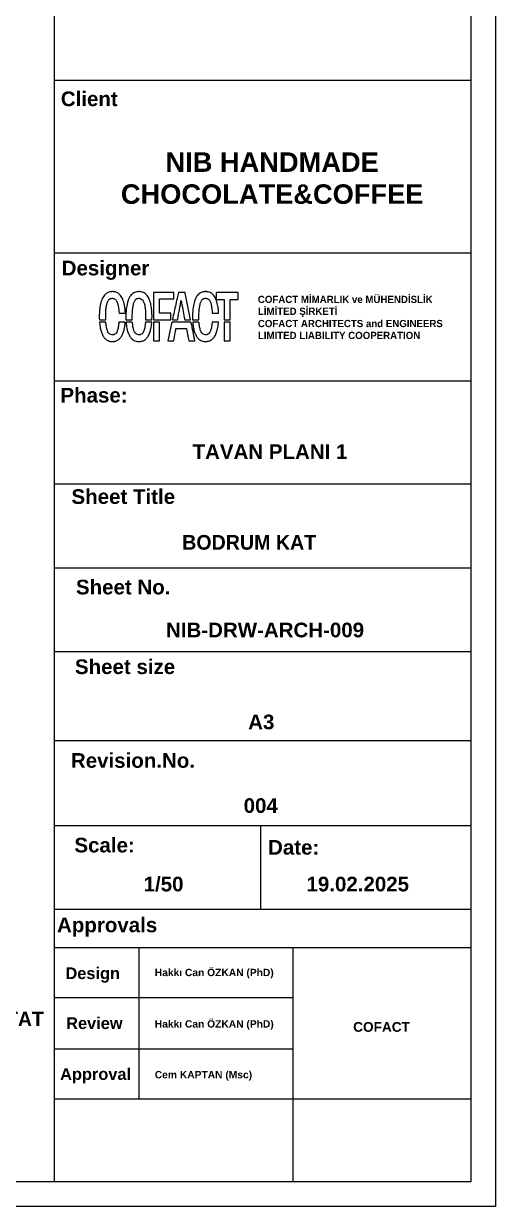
# Model space of a CAD drawing. Header units: millimetres. Extents: x 933584 to 974011, y 4545988 to 4553664.
# Drawn here: x 944719 to 945102, y 4548355 to 4549315 of the extents above; entities that cross this region are included whole.
import ezdxf

# ---------------------------------------------------------------- set-up
doc = ezdxf.new("R2010")
doc.units = ezdxf.units.MM
doc.layers.get('0').update_dxf_attribs({"color": 255})
doc.layers.add('0-TXT-XBX_20', color=3, linetype='Continuous')
doc.styles.add('Century Gothic_B_3', font='GOTHICB.TTF', dxfattribs={"height": 4})

msp = doc.modelspace()

# ---------------------------------------------------------------- linework, layer by layer
at = {"color": 0}
for p, q in [((945081.5, 4549269.07), (944743.44, 4549269.07)), ((945081.5, 4549269.07), (944743.44, 4549269.07)), ((945081.5, 4549129.09), (944743.44, 4549129.09)), ((945081.5, 4549129.09), (944743.44, 4549129.09)), ((945081.5, 4549129.09), (944743.44, 4549129.09)), ((945081.5, 4549129.09), (944743.44, 4549129.09)), ((945081.5, 4549025.03), (944743.44, 4549025.03)), ((944743.44, 4548941.75), (945081.5, 4548941.75)), ((945081.5, 4548873.35), (944743.44, 4548873.35)), ((945081.5, 4548805.39), (944743.44, 4548805.39)), ((945081.5, 4548733.17), (944743.44, 4548733.17)), ((945081.5, 4548664.16), (944743.44, 4548664.16)), ((944910.92, 4548664.16), (944910.92, 4548596.44)), ((945081.5, 4548596.44), (944743.44, 4548596.44)), ((945081.5, 4548565.11), (944743.44, 4548565.11)), ((944812.29, 4548565.11), (944812.29, 4548442.35)), ((944937.28, 4548565.11), (944937.28, 4548491.51)), ((944743.45, 4548524.97), (944937.28, 4548524.97)), ((944937.28, 4548491.51), (944937.28, 4548375.4)), ((944743.45, 4548483.26), (944937.28, 4548483.26)), ((945081.5, 4548442.35), (944743.44, 4548442.35))]:
    msp.add_line(p, q, dxfattribs=at)
for points in [[(943001.5, 4549855.4), (945101.5, 4549855.4), (945101.5, 4548355.4), (943001.5, 4548355.4)], [(943021.5, 4549835.4), (945081.5, 4549835.4), (945081.5, 4548375.4), (943021.5, 4548375.4)], [(944824.13, 4549086.03), (944824.13, 4549074.89), (944831.18, 4549074.89), (944838.24, 4549074.89), (944838.24, 4549077.53), (944838.24, 4549080.16), (944833.67, 4549080.16), (944829.1, 4549080.16), (944829.1, 4549085.98), (944829.1, 4549091.8), (944834.81, 4549091.8), (944840.53, 4549091.8), (944840.53, 4549094.48), (944840.53, 4549097.16), (944832.33, 4549097.16), (944824.13, 4549097.16)], [(944874.93, 4549094.33), (944874.93, 4549091.5), (944878.17, 4549091.5), (944881.4, 4549091.5), (944881.4, 4549083.19), (944881.4, 4549074.89), (944883.88, 4549074.89), (944886.37, 4549074.89), (944886.37, 4549083.19), (944886.37, 4549091.5), (944889.65, 4549091.5), (944892.93, 4549091.5), (944892.93, 4549094.33), (944892.93, 4549097.16), (944883.93, 4549097.16), (944874.93, 4549097.16)], [(944824.13, 4549065.4), (944824.13, 4549057.89), (944826.59, 4549057.91), (944829.05, 4549057.94), (944829.07, 4549065.42), (944829.1, 4549072.9), (944826.61, 4549072.9), (944824.13, 4549072.9)], [(944881.42, 4549065.42), (944881.45, 4549057.94), (944883.91, 4549057.91), (944886.37, 4549057.89), (944886.37, 4549065.39), (944886.37, 4549072.9), (944883.88, 4549072.9), (944881.4, 4549072.9)]]:
    msp.add_lwpolyline(points, close=True, dxfattribs=at)
msp.add_lwpolyline([(944743.45, 4549835.41), (944743.45, 4548375.4)], dxfattribs=at)
for points in [[(944788.78, 4549097.65, 0.11064), (944785.68, 4549096.15, 0.089568), (944783.23, 4549093.37, 0.069833), (944781.47, 4549089.25, 0.037138), (944780.43, 4549083.81, 0.013582), (944780.28, 4549082.16, 0.005436), (944780.17, 4549079.9, 0.005261), (944780.1, 4549077.67, 0.017635), (944780.13, 4549076.21), (944780.2, 4549074.89), (944782.75, 4549074.89), (944785.3, 4549074.89), (944785.31, 4549077.9, -0.01557), (944785.46, 4549082.32, -0.027157), (944785.9, 4549085.95, -0.033018), (944786.6, 4549088.8, -0.079442), (944787.57, 4549090.74, -0.009072), (944787.87, 4549091.13, -0.030827), (944788.08, 4549091.37, -0.031813), (944788.32, 4549091.58, -0.010138), (944788.7, 4549091.86, -0.089655), (944789.45, 4549092.22, -0.05192), (944790.45, 4549092.38, -0.051218), (944791.47, 4549092.33, -0.076363), (944792.33, 4549092.06, -0.070873), (944793.13, 4549091.52, -0.052254), (944793.84, 4549090.72, -0.046256), (944794.44, 4549089.69, -0.033841), (944794.93, 4549088.46, -0.02482), (944795.29, 4549087.06, -0.012371), (944795.62, 4549085.26, -0.011745), (944795.88, 4549083.27, -0.011909), (944796.05, 4549081.28), (944796.11, 4549080.16), (944798.68, 4549080.16), (944801.26, 4549080.16), (944801.26, 4549080.59, 0.020953), (944801.22, 4549081.49, 0.004455), (944801.07, 4549083.07, 0.00493), (944800.88, 4549084.7, 0.011284), (944800.7, 4549085.92, 0.038093), (944799.58, 4549090.43, 0.067383), (944797.9, 4549093.87, 0.083303), (944795.67, 4549096.24, 0.099908), (944792.91, 4549097.57, 0.02201), (944792.47, 4549097.67, 0.020762), (944792.02, 4549097.72, 0.015695), (944791.46, 4549097.75, 0.005906), (944790.68, 4549097.75, 0.00548), (944790.07, 4549097.74, 0.006399), (944789.5, 4549097.72, 0.005718), (944789.02, 4549097.69, 0.038226)], [(944810.35, 4549097.65, 0.105194), (944807.39, 4549096.26, 0.087054), (944805.01, 4549093.69, 0.069549), (944803.26, 4549089.93, 0.038701), (944802.16, 4549084.98, 0.014261), (944801.92, 4549082.9, 0.008448), (944801.75, 4549080.4, 0.008433), (944801.67, 4549077.97, 0.018733), (944801.71, 4549076.12), (944801.78, 4549074.89), (944804.33, 4549074.89), (944806.87, 4549074.89), (944806.89, 4549077.9, -0.01557), (944807.04, 4549082.32, -0.027157), (944807.48, 4549085.95, -0.033018), (944808.18, 4549088.8, -0.079442), (944809.15, 4549090.74, -0.009072), (944809.45, 4549091.13, -0.030827), (944809.66, 4549091.37, -0.031813), (944809.89, 4549091.58, -0.010138), (944810.27, 4549091.86, -0.089655), (944811.03, 4549092.22, -0.05192), (944812.02, 4549092.38, -0.051218), (944813.05, 4549092.33, -0.076363), (944813.91, 4549092.06, -0.136443), (944815.41, 4549090.72, -0.067108), (944816.51, 4549088.38, -0.045937), (944817.26, 4549084.94, -0.018323), (944817.67, 4549080.11, -0.004967), (944817.71, 4549079.13, -0.003937), (944817.73, 4549078.07, -0.00398), (944817.74, 4549077.08, -0.009912), (944817.72, 4549076.36), (944817.66, 4549074.89), (944820.23, 4549074.89), (944822.8, 4549074.89), (944822.87, 4549076.16, 0.018366), (944822.9, 4549078.32, 0.009634), (944822.79, 4549081.01, 0.009631), (944822.58, 4549083.71, 0.017297), (944822.28, 4549085.91, 0.038062), (944821.16, 4549090.43, 0.067387), (944819.48, 4549093.87, 0.08333), (944817.24, 4549096.24, 0.099909), (944814.49, 4549097.57, 0.02201), (944814.05, 4549097.67, 0.020762), (944813.59, 4549097.72, 0.015695), (944813.04, 4549097.75, 0.005906), (944812.25, 4549097.75, 0.00548), (944811.65, 4549097.74, 0.006399), (944811.08, 4549097.72, 0.005718), (944810.59, 4549097.69, 0.038226)], [(944864.45, 4549097.65, 0.105194), (944861.48, 4549096.25, 0.087054), (944859.1, 4549093.69, 0.069549), (944857.35, 4549089.93, 0.038701), (944856.25, 4549084.98, 0.014261), (944856.01, 4549082.9, 0.008448), (944855.84, 4549080.4, 0.008433), (944855.76, 4549077.97, 0.018733), (944855.8, 4549076.12), (944855.87, 4549074.89), (944858.42, 4549074.89), (944860.96, 4549074.89), (944860.98, 4549077.9, -0.01557), (944861.13, 4549082.32, -0.027157), (944861.57, 4549085.95, -0.033018), (944862.27, 4549088.8, -0.079442), (944863.24, 4549090.74, -0.009072), (944863.54, 4549091.13, -0.030827), (944863.75, 4549091.37, -0.031813), (944863.99, 4549091.58, -0.010138), (944864.36, 4549091.86, -0.089655), (944865.12, 4549092.22, -0.05192), (944866.11, 4549092.38, -0.051218), (944867.14, 4549092.33, -0.076363), (944868, 4549092.06, -0.070873), (944868.79, 4549091.52, -0.052254), (944869.5, 4549090.72, -0.046256), (944870.11, 4549089.69, -0.033841), (944870.59, 4549088.46, -0.02482), (944870.96, 4549087.06, -0.012371), (944871.28, 4549085.26, -0.011745), (944871.55, 4549083.27, -0.011909), (944871.71, 4549081.28), (944871.78, 4549080.16), (944874.35, 4549080.16), (944876.92, 4549080.16), (944876.92, 4549080.58, 0.020953), (944876.88, 4549081.49, 0.004455), (944876.73, 4549083.07, 0.00493), (944876.55, 4549084.69, 0.011284), (944876.37, 4549085.92, 0.038093), (944875.25, 4549090.43, 0.067383), (944873.57, 4549093.87, 0.083303), (944871.33, 4549096.24, 0.099908), (944868.58, 4549097.57, 0.02201), (944868.14, 4549097.66, 0.020762), (944867.69, 4549097.72, 0.015695), (944867.13, 4549097.75, 0.005906), (944866.34, 4549097.75, 0.00548), (944865.74, 4549097.74, 0.006399), (944865.17, 4549097.72, 0.005718), (944864.68, 4549097.69, 0.038226)], [(944846.55, 4549090.58, 0.00001), (944847.91, 4549083.29, 0.000084), (944849.11, 4549076.86, 0.003215), (944849.39, 4549075.41), (944849.49, 4549074.89), (944851.87, 4549074.89, 0.001355), (944852.79, 4549074.89, 0.00226), (944853.55, 4549074.9, 0.000206), (944854.24, 4549074.91, 0.409743), (944854.25, 4549074.93, 0.049641), (944854.25, 4549074.99, 0.000001), (944852.06, 4549085.84, 0.000006), (944849.92, 4549096.52, 0.007694), (944849.83, 4549096.94), (944849.77, 4549097.16), (944847.02, 4549097.16), (944844.26, 4549097.16), (944843.54, 4549093.86, -0.000077), (944842.16, 4549087.49, -0.000085), (944840.82, 4549081.33, -0.000009), (944839.54, 4549075.41, -0.006923), (944839.47, 4549075.12), (944839.42, 4549074.89), (944843.62, 4549074.89, 0.000143), (944843.92, 4549076.47, 0.00034), (944844.17, 4549077.84, 0.000221), (944844.46, 4549079.42, -0.000266), (944845.3, 4549083.92, -0.000578), (944845.95, 4549087.39, -0.000087)], [(944780.32, 4549072.18, 0.025038), (944780.89, 4549068.23, 0.036131), (944781.81, 4549064.82, 0.041565), (944783.07, 4549062.01, 0.063352), (944784.65, 4549059.85, 0.028049), (944785.46, 4549059.08, 0.034689), (944786.29, 4549058.46, 0.034905), (944787.2, 4549057.97, 0.029004), (944788.23, 4549057.58, 0.021923), (944788.71, 4549057.45, 0.031789), (944789.15, 4549057.38, 0.019677), (944789.72, 4549057.35, 0.003659), (944790.77, 4549057.34, 0.003627), (944791.81, 4549057.35, 0.019229), (944792.37, 4549057.38, 0.031747), (944792.8, 4549057.45, 0.024514), (944793.25, 4549057.57, 0.035022), (944794.42, 4549058.05, 0.037328), (944795.49, 4549058.67, 0.037367), (944796.45, 4549059.45, 0.035245), (944797.31, 4549060.38, 0.053473), (944798.69, 4549062.55, 0.03772), (944799.78, 4549065.23, 0.032588), (944800.59, 4549068.45, 0.021334), (944801.11, 4549072.23), (944801.17, 4549072.9), (944798.59, 4549072.9), (944796, 4549072.9), (944795.94, 4549072.23, -0.0074), (944795.83, 4549071.26, -0.005344), (944795.69, 4549070.18, -0.005411), (944795.53, 4549069.15, -0.010609), (944795.37, 4549068.33, -0.034422), (944794.67, 4549065.87, -0.07643), (944793.74, 4549064.17, -0.102726), (944792.55, 4549063.14, -0.109019), (944791.07, 4549062.69, -0.095932), (944789.46, 4549062.88, -0.113527), (944788.14, 4549063.66, -0.092498), (944787.11, 4549065.08, -0.04608), (944786.34, 4549067.18, -0.017297), (944786.05, 4549068.47, -0.007909), (944785.75, 4549070.18, -0.007223), (944785.51, 4549071.84, -0.03219), (944785.45, 4549072.82, 0.402781), (944785.41, 4549072.85, 0.001238), (944784.7, 4549072.88, 0.005463), (944783.86, 4549072.9, 0.003096), (944782.85, 4549072.9), (944780.26, 4549072.9)], [(944801.9, 4549072.18, 0.025038), (944802.47, 4549068.23, 0.036131), (944803.39, 4549064.82, 0.041565), (944804.65, 4549062.01, 0.063352), (944806.22, 4549059.85, 0.047265), (944807.62, 4549058.62, 0.06438), (944809.09, 4549057.83, 0.06177), (944810.76, 4549057.41, 0.039412), (944812.76, 4549057.32, 0.027569), (944814.18, 4549057.45, 0.048064), (944815.33, 4549057.73, 0.049711), (944816.37, 4549058.22, 0.031882), (944817.48, 4549058.98, 0.081131), (944819.39, 4549061.06, 0.052129), (944820.91, 4549063.98, 0.043307), (944822.01, 4549067.7, 0.026621), (944822.69, 4549072.23), (944822.75, 4549072.9), (944820.16, 4549072.9), (944817.58, 4549072.9), (944817.52, 4549072.23, -0.0074), (944817.41, 4549071.26, -0.005344), (944817.26, 4549070.18, -0.005411), (944817.1, 4549069.15, -0.010609), (944816.95, 4549068.33, -0.034422), (944816.25, 4549065.87, -0.07643), (944815.32, 4549064.17, -0.102726), (944814.13, 4549063.14, -0.109019), (944812.65, 4549062.69, -0.095932), (944811.04, 4549062.88, -0.113527), (944809.72, 4549063.66, -0.092498), (944808.69, 4549065.08, -0.04608), (944807.92, 4549067.18, -0.017297), (944807.62, 4549068.47, -0.007909), (944807.32, 4549070.18, -0.007223), (944807.09, 4549071.84, -0.03219), (944807.02, 4549072.82, 0.402781), (944806.99, 4549072.85, 0.001238), (944806.27, 4549072.88, 0.005463), (944805.44, 4549072.9, 0.003096), (944804.43, 4549072.9), (944801.83, 4549072.9)], [(944857.68, 4549057.89, 0.000023), (944856.19, 4549065.32, 0.000048), (944854.8, 4549072.28, 0.022716), (944854.69, 4549072.73, 0.319618), (944854.54, 4549072.84, 0.005635), (944853.49, 4549072.88, 0.005119), (944851.67, 4549072.9, 0.000404), (944846.81, 4549072.9), (944838.99, 4549072.9), (944837.41, 4549065.57, -0.000063), (944836.79, 4549062.75, -0.000102), (944836.27, 4549060.34, -0.000015), (944835.81, 4549058.2, -0.015408), (944835.73, 4549057.89), (944840.47, 4549057.94), (944841.34, 4549062.66, -0.000258), (944841.68, 4549064.49, -0.000401), (944841.97, 4549066.06, -0.000111), (944842.23, 4549067.44, -0.013635), (944842.27, 4549067.61), (944842.32, 4549067.83), (944846.57, 4549067.83), (944850.82, 4549067.83), (944851.46, 4549064.43, 0.000154), (944851.72, 4549063.01, 0.000145), (944851.99, 4549061.56, 0.000144), (944852.23, 4549060.28, 0.000507), (944852.39, 4549059.46), (944852.69, 4549057.89)], [(944855.99, 4549072.18, 0.025038), (944856.56, 4549068.23, 0.036131), (944857.48, 4549064.82, 0.041565), (944858.74, 4549062.01, 0.063352), (944860.31, 4549059.85, 0.047265), (944861.71, 4549058.62, 0.06438), (944863.18, 4549057.82, 0.06177), (944864.85, 4549057.41, 0.039412), (944866.85, 4549057.32, 0.027569), (944868.27, 4549057.45, 0.048064), (944869.42, 4549057.73, 0.049711), (944870.46, 4549058.22, 0.031882), (944871.57, 4549058.98, 0.081131), (944873.49, 4549061.06, 0.052129), (944875, 4549063.97, 0.043307), (944876.1, 4549067.7, 0.026621), (944876.78, 4549072.23), (944876.84, 4549072.9), (944874.25, 4549072.9), (944871.67, 4549072.9), (944871.61, 4549072.23, -0.0074), (944871.5, 4549071.26, -0.005344), (944871.35, 4549070.18, -0.005411), (944871.19, 4549069.15, -0.010609), (944871.04, 4549068.33, -0.034422), (944870.34, 4549065.87, -0.07643), (944869.41, 4549064.17, -0.102726), (944868.22, 4549063.14, -0.109019), (944866.74, 4549062.69, -0.095932), (944865.13, 4549062.88, -0.113527), (944863.81, 4549063.66, -0.092498), (944862.78, 4549065.08, -0.04608), (944862.01, 4549067.18, -0.017297), (944861.71, 4549068.47, -0.007909), (944861.41, 4549070.18, -0.007223), (944861.18, 4549071.84, -0.03219), (944861.11, 4549072.81, 0.402781), (944861.08, 4549072.85, 0.001238), (944860.36, 4549072.88, 0.005463), (944859.53, 4549072.9, 0.003096), (944858.52, 4549072.9), (944855.92, 4549072.9)]]:
    msp.add_lwpolyline(points, format="xyb", close=True, dxfattribs=at)

# ---------------------------------------------------------------- texts
at = {"color": 0, "attachment_point": 1, "line_spacing_factor": 0.984502, "style": 'Century Gothic_B_3'}
for s, insert, char_height, width in [('\\pxqr;{\\fArial|b1|i0|c0|p34;Client}', (944206.94, 4549260.21), 11.9034, 588.1338), ('\\pxqc;{\\fArial|b1|i0|c0|p34;NIB HANDMADE CHOCOLATE&COFFEE}', (944756.95, 4549210.81), 15.8192, 326.8702), ('\\pxqr;{\\fArial|b1|i0|c0|p34;Designer}', (944232.61, 4549122.88), 11.9034, 588.1338), ('{\\fFranklin Gothic Medium|b1|i0|c162|p34;COFACT MİMARLIK ve MÜHENDİSLİK}\\P{\\fFranklin Gothic Medium|b1|i0|c162|p34;LİMİTED ŞİRKETİ}', (944908.81, 4549094.41), 5.8729, 228.8091), ('\\pxql;{\\fFranklin Gothic Book|b1|i0|c162|p34;COFACT ARCHITECTS and ENGINEERS\\PLIMITED LIABILITY COOPERATION}', (944908.81, 4549074.82), 5.8729, 228.8091), ('\\pxqr;{\\fArial|b1|i0|c0|p34;Phase:}', (944214.95, 4549019.69), 11.9034, 588.1338), ('\\pxqr;{\\fArial|b1|i0|c0|p34;TAVAN PLANI 1}', (944393.31, 4548973.85), 11.9034, 588.1338), ('\\pxqr;{\\fArial|b1|i0|c0|p34;Sheet Title}', (944253.5, 4548937.39), 11.9034, 588.1338), ('\\pxi-2,l3,qr,t3;BODRUM KAT', (944367.99, 4548900.25), 11.9034, 588.1338), ('\\pxqr;{\\fArial|b1|i0|c0|p34;Sheet No.}', (944249.71, 4548863.96), 11.9034, 588.1338), ('\\pxqr;{\\fArial|b1|i0|c0|p34;NIB-DRW-ARCH-009}', (944406.86, 4548829.11), 11.9034, 588.1338), ('\\pxqr;{\\fArial|b1|i0|c0|p34;Sheet size}', (944253.55, 4548799.31), 11.9034, 588.1338), ('\\pxqr;{\\fArial|b1|i0|c0|p34;A3}', (944334.05, 4548754.51), 11.9034, 588.1338), ('\\pxqr;{\\fArial|b1|i0|c0|p34;Revision.No.}', (944269.66, 4548723.23), 11.9034, 588.1338), ('\\pxqr;{\\fArial|b1|i0|c0|p34;00\\fArial|b1|i0|c162|p34;4}', (944336.86, 4548686.59), 11.9034, 588.1338), ('\\pxqr;{\\fArial|b1|i0|c0|p34;Scale:}', (944220.78, 4548654.54), 11.9034, 588.1338), ('\\pxqr;{\\fArial|b1|i0|c0|p34;Date:}', (944370.5, 4548652.75), 11.9034, 588.1338), ('\\pxqr;{\\fArial|b1|i0|c0|p34;1/50}', (944260.32, 4548622.92), 11.9034, 588.1338), ('\\pxqr;{\\fArial|b1|i0|c162|p34;19\\fArial|b1|i0|c0|p34;.02.202\\fArial|b1|i0|c162|p34;5}', (944443.34, 4548622.92), 11.9034, 588.1338), ('\\pxqr;{\\fArial|b1|i0|c0|p34;Approvals}', (944239, 4548589.77), 11.9034, 588.1338), ('\\pxqr;{\\fArial|b1|i0|c0|p34;Design}', (944208.8, 4548549.34), 9.5085, 588.1338), ('{\\fArial|b1|i0|c0|p34;\\W9.71336;   }{\\fArial|b1|i0|c0|p34;Hakkı Can ÖZKAN (PhD)}', (944757.83, 4548548.17), 5.9517, 163.4351), ('\\pxqr;{\\fArial|b1|i0|c0|p34;Review}', (944210.87, 4548508.82), 9.5085, 588.1338), ('{\\fArial|b1|i0|c0|p34;\\W9.71336;   }{\\fArial|b1|i0|c0|p34;Hakkı Can ÖZKAN (PhD)}', (944757.83, 4548506.45), 5.9517, 163.4351), ('\\pxqc;{\\fArial|b1|i0|c0|p34;COFACT}', (944845.73, 4548504.97), 7.9096, 326.8702), ('\\pxqr;{\\fArial|b1|i0|c0|p34;Approval}', (944217.77, 4548467.54), 9.5085, 588.1338), ('{\\W9.71336;\\fArial|b1|i0|c0|p34;   \\W1;Cem KAPTAN (Msc)}', (944757.83, 4548465.25), 5.9517, 163.4351)]:
    msp.add_mtext(s, dxfattribs=dict(at, insert=insert, char_height=char_height, width=width))
at = {"layer": '0-TXT-XBX_20', "insert": (944592.81, 4548513.39), "char_height": 11.7458, "width": 457.6183, "attachment_point": 1, "line_spacing_factor": 0.984502, "style": 'Century Gothic_B_3'}
msp.add_mtext('{\\fFranklin Gothic Book|b1|i0|c162|p34;EMİŞ ANEMOSTAT}', dxfattribs=at)

doc.saveas('drawing.dxf')
